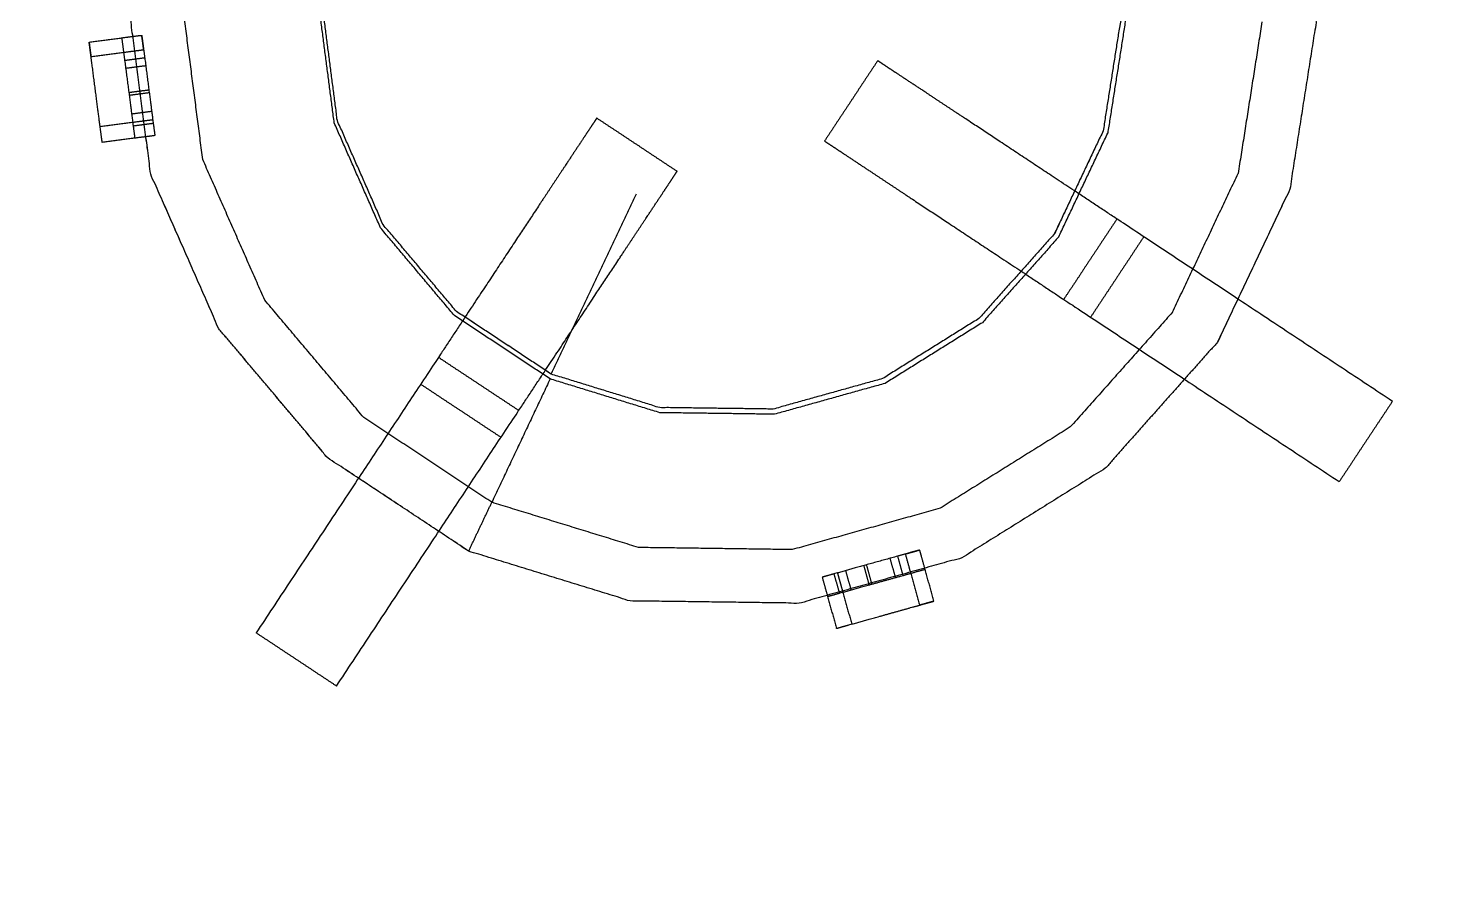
# Model space of a CAD drawing. Header units: millimetres. Extents: x 3429 to 24139, y -631 to 9878.
# Drawn here: x 8337.69 to 8356.01, y 3332.45 to 3343.62 of the extents above; entities that cross this region are included whole.
import ezdxf

# ---------------------------------------------------------------- set-up
doc = ezdxf.new("R2010")
doc.units = ezdxf.units.MM
for name, color, linetype, lineweight in [('multid_gorunus_3', 23, 'Continuous', 13), ('multid_gorunus_4', 15, 'Continuous', 9), ('multid_gorunus_5', 193, 'Continuous', 5), ('multid_gorunus_6', 54, 'Continuous', 0)]:
    doc.layers.add(name, color=color, linetype=linetype, lineweight=lineweight)

# ---------------------------------------------------------------- blocks, each defined once
blk = doc.blocks.new('grup-2')
at = {"layer": 'multid_gorunus_3', "lineweight": -3}
for points in [[(2107.54, 5844.574), (2107.91, 5844.617), (2108.28, 5844.66), (2142.551, 5844.684), (2176.823, 5844.708), (2177.193, 5844.666), (2177.563, 5844.623), (2177.903, 5844.502), (2178.242, 5844.381), (2178.542, 5844.19), (2178.842, 5844), (2179.092, 5843.75), (2179.343, 5843.5), (2179.533, 5843.2), (2179.724, 5842.901), (2179.846, 5842.561), (2179.968, 5842.222), (2180.011, 5841.852), (2180.054, 5841.482), (2180.066, 5824.71), (2180.102, 5772.939), (2180.06, 5772.569), (2180.017, 5772.199), (2179.896, 5771.859), (2179.775, 5771.52), (2179.584, 5771.22), (2179.394, 5770.92), (2179.144, 5770.67), (2178.894, 5770.419), (2178.594, 5770.228), (2178.295, 5770.038), (2177.955, 5769.916), (2177.615, 5769.794), (2177.246, 5769.751), (2176.876, 5769.708), (2142.604, 5769.684), (2108.333, 5769.66), (2107.963, 5769.702), (2107.593, 5769.745), (2107.253, 5769.866), (2106.914, 5769.987), (2106.614, 5770.178), (2106.314, 5770.368), (2106.063, 5770.618), (2105.813, 5770.868), (2105.622, 5771.168), (2105.432, 5771.467), (2105.31, 5771.807), (2105.188, 5772.146), (2105.145, 5772.516), (2105.102, 5772.886), (2105.066, 5824.657), (2105.054, 5841.429), (2105.096, 5841.799), (2105.139, 5842.169), (2105.26, 5842.509), (2105.381, 5842.848), (2105.572, 5843.148), (2105.762, 5843.448), (2106.012, 5843.698), (2106.262, 5843.949), (2106.562, 5844.139), (2106.861, 5844.33), (2107.201, 5844.452), (2107.54, 5844.574)], [(2107.54, 5844.574), (2107.91, 5844.617), (2108.28, 5844.66), (2142.551, 5844.684), (2176.823, 5844.708), (2177.193, 5844.666), (2177.563, 5844.623), (2177.903, 5844.502), (2178.242, 5844.381), (2178.542, 5844.19), (2178.842, 5844), (2179.092, 5843.75), (2179.343, 5843.5), (2179.533, 5843.2), (2179.724, 5842.901), (2179.846, 5842.561), (2179.968, 5842.222), (2180.011, 5841.852), (2180.054, 5841.482), (2180.066, 5824.71), (2180.102, 5772.939), (2180.06, 5772.569), (2180.017, 5772.199), (2179.896, 5771.859), (2179.775, 5771.52), (2179.584, 5771.22), (2179.394, 5770.92), (2179.144, 5770.67), (2178.894, 5770.419), (2178.594, 5770.228), (2178.295, 5770.038), (2177.955, 5769.916), (2177.615, 5769.794), (2177.246, 5769.751), (2176.876, 5769.708), (2142.604, 5769.684), (2108.333, 5769.66), (2107.963, 5769.702), (2107.593, 5769.745), (2107.253, 5769.866), (2106.914, 5769.987), (2106.614, 5770.178), (2106.314, 5770.368), (2106.063, 5770.618), (2105.813, 5770.868), (2105.622, 5771.168), (2105.432, 5771.467), (2105.31, 5771.807), (2105.188, 5772.146), (2105.145, 5772.516), (2105.102, 5772.886), (2105.066, 5824.657), (2105.054, 5841.429), (2105.096, 5841.799), (2105.139, 5842.169), (2105.26, 5842.509), (2105.381, 5842.848), (2105.572, 5843.148), (2105.762, 5843.448), (2106.012, 5843.698), (2106.262, 5843.949), (2106.562, 5844.139), (2106.861, 5844.33), (2107.201, 5844.452), (2107.54, 5844.574)], [(2108.282, 5844.16), (2107.97, 5844.123), (2107.657, 5844.087), (2107.37, 5843.984), (2107.083, 5843.881), (2106.829, 5843.719), (2106.576, 5843.558), (2106.365, 5843.346), (2106.153, 5843.135), (2105.992, 5842.881), (2105.831, 5842.627), (2105.728, 5842.34), (2105.626, 5842.053), (2105.59, 5841.74), (2105.554, 5841.427), (2105.566, 5824.658), (2105.602, 5772.888), (2105.638, 5772.576), (2105.675, 5772.263), (2105.778, 5771.976), (2105.881, 5771.689), (2106.042, 5771.435), (2106.204, 5771.182), (2106.416, 5770.971), (2106.627, 5770.759), (2106.881, 5770.598), (2107.135, 5770.437), (2107.422, 5770.334), (2107.709, 5770.232), (2108.022, 5770.196), (2108.335, 5770.16), (2142.604, 5770.184), (2176.873, 5770.208), (2177.186, 5770.244), (2177.499, 5770.281), (2177.786, 5770.384), (2178.073, 5770.487), (2178.326, 5770.648), (2178.58, 5770.81), (2178.791, 5771.022), (2179.003, 5771.233), (2179.164, 5771.487), (2179.325, 5771.741), (2179.428, 5772.028), (2179.53, 5772.315), (2179.566, 5772.628), (2179.602, 5772.941), (2179.566, 5824.71), (2179.554, 5841.479), (2179.517, 5841.792), (2179.481, 5842.105), (2179.378, 5842.392), (2179.275, 5842.679), (2179.113, 5842.932), (2178.952, 5843.186), (2178.74, 5843.397), (2178.529, 5843.609), (2178.275, 5843.77), (2178.021, 5843.931), (2177.734, 5844.034), (2177.447, 5844.136), (2177.134, 5844.172), (2176.821, 5844.208), (2142.552, 5844.184), (2108.282, 5844.16)], [(2108.282, 5844.16), (2107.97, 5844.123), (2107.657, 5844.087), (2107.37, 5843.984), (2107.083, 5843.881), (2106.829, 5843.719), (2106.576, 5843.558), (2106.365, 5843.346), (2106.153, 5843.135), (2105.992, 5842.881), (2105.831, 5842.627), (2105.728, 5842.34), (2105.626, 5842.053), (2105.59, 5841.74), (2105.554, 5841.427), (2105.566, 5824.658), (2105.602, 5772.888), (2105.638, 5772.576), (2105.675, 5772.263), (2105.778, 5771.976), (2105.881, 5771.689), (2106.042, 5771.435), (2106.204, 5771.182), (2106.416, 5770.971), (2106.627, 5770.759), (2106.881, 5770.598), (2107.135, 5770.437), (2107.422, 5770.334), (2107.709, 5770.232), (2108.022, 5770.196), (2108.335, 5770.16), (2142.604, 5770.184), (2176.873, 5770.208), (2177.186, 5770.244), (2177.499, 5770.281), (2177.786, 5770.384), (2178.073, 5770.487), (2178.326, 5770.648), (2178.58, 5770.81), (2178.791, 5771.022), (2179.003, 5771.233), (2179.164, 5771.487), (2179.325, 5771.741), (2179.428, 5772.028), (2179.53, 5772.315), (2179.566, 5772.628), (2179.602, 5772.941), (2179.566, 5824.71), (2179.554, 5841.479), (2179.517, 5841.792), (2179.481, 5842.105), (2179.378, 5842.392), (2179.275, 5842.679), (2179.113, 5842.932), (2178.952, 5843.186), (2178.74, 5843.397), (2178.529, 5843.609), (2178.275, 5843.77), (2178.021, 5843.931), (2177.734, 5844.034), (2177.447, 5844.136), (2177.134, 5844.172), (2176.821, 5844.208), (2142.552, 5844.184), (2108.282, 5844.16)]]:
    blk.add_open_spline(points, degree=2, knots=[-16, -16, -16, -15, -15, -14, -14, -13, -13, -12, -12, -11, -11, -10, -10, -9, -9, -8, -8, -7, -7, -6, -6, -5, -5, -4, -4, -3, -3, -2, -2, -1, -1, 0, 0, 1, 1, 2, 2, 3, 3, 4, 4, 5, 5, 6, 6, 7, 7, 8, 8, 9, 9, 10, 10, 11, 11, 12, 12, 13, 13, 14, 14, 15, 15, 16, 16, 16], dxfattribs=at)
at = {"layer": 'multid_gorunus_4', "lineweight": -3}
blk.add_open_spline([(2156.022, 5825.41), (2157.253, 5824.515), (2158.483, 5823.62), (2159.572, 5822.559), (2160.662, 5821.497), (2161.59, 5820.292), (2162.519, 5819.087), (2163.265, 5817.761), (2164.011, 5816.436), (2164.562, 5815.018), (2165.114, 5813.6), (2165.456, 5812.118), (2165.799, 5810.636), (2165.928, 5809.12), (2166.058, 5807.604), (2165.969, 5806.086), (2165.88, 5804.567), (2165.577, 5803.076), (2165.274, 5801.585), (2164.761, 5800.153), (2164.248, 5798.721), (2163.538, 5797.376), (2162.827, 5796.031), (2161.931, 5794.802), (2161.036, 5793.572), (2159.975, 5792.482), (2158.914, 5791.391), (2157.708, 5790.464), (2156.502, 5789.536), (2155.177, 5788.789), (2153.852, 5788.042), (2152.434, 5787.492), (2151.016, 5786.942), (2149.534, 5786.598), (2148.052, 5786.254), (2146.536, 5786.126), (2145.02, 5785.998), (2143.502, 5786.085), (2141.983, 5786.173), (2140.492, 5786.477), (2139.002, 5786.781), (2137.569, 5787.293), (2136.137, 5787.805), (2134.792, 5788.516), (2133.448, 5789.228), (2132.218, 5790.123), (2130.987, 5791.018), (2129.898, 5792.079), (2128.808, 5793.141), (2127.88, 5794.346), (2126.952, 5795.551), (2126.205, 5796.877), (2125.459, 5798.202), (2124.908, 5799.62), (2124.357, 5801.038), (2124.014, 5802.52), (2123.671, 5804.002), (2123.542, 5805.518), (2123.413, 5807.034), (2123.501, 5808.552), (2123.59, 5810.071), (2123.893, 5811.562), (2124.196, 5813.053), (2124.709, 5814.485), (2125.222, 5815.917), (2125.933, 5817.262), (2126.643, 5818.607), (2127.539, 5819.836), (2128.435, 5821.066), (2129.496, 5822.156), (2130.556, 5823.247), (2131.762, 5824.174), (2132.968, 5825.101), (2134.293, 5825.849), (2135.618, 5826.596), (2137.036, 5827.146), (2138.455, 5827.696), (2139.936, 5828.04), (2141.418, 5828.384), (2142.934, 5828.512), (2144.45, 5828.64), (2145.969, 5828.553), (2147.487, 5828.465), (2148.978, 5828.161), (2150.468, 5827.857), (2151.901, 5827.345), (2153.333, 5826.833), (2154.678, 5826.121), (2156.022, 5825.41)], degree=2, knots=[30, 30, 30, 31, 31, 32, 32, 33, 33, 34, 34, 35, 35, 36, 36, 37, 37, 38, 38, 39, 39, 40, 40, 41, 41, 42, 42, 43, 43, 44, 44, 45, 45, 46, 46, 47, 47, 48, 48, 49, 49, 50, 50, 51, 51, 52, 52, 53, 53, 54, 54, 55, 55, 56, 56, 57, 57, 58, 58, 59, 59, 60, 60, 61, 61, 62, 62, 63, 63, 64, 64, 65, 65, 66, 66, 67, 67, 68, 68, 69, 69, 70, 70, 71, 71, 72, 72, 73, 73, 74, 74, 74], dxfattribs=at)
blk.add_open_spline([(2156.022, 5825.41), (2157.253, 5824.515), (2158.483, 5823.62), (2159.572, 5822.559), (2160.662, 5821.497), (2161.59, 5820.292), (2162.519, 5819.087), (2163.265, 5817.761), (2164.011, 5816.436), (2164.562, 5815.018), (2165.114, 5813.6), (2165.456, 5812.118), (2165.799, 5810.636), (2165.928, 5809.12), (2166.058, 5807.604), (2165.969, 5806.086), (2165.88, 5804.567), (2165.577, 5803.076), (2165.274, 5801.585), (2164.761, 5800.153), (2164.248, 5798.721), (2163.538, 5797.376), (2162.827, 5796.031), (2161.931, 5794.802), (2161.036, 5793.572), (2159.975, 5792.482), (2158.914, 5791.391), (2157.708, 5790.464), (2156.502, 5789.536), (2155.177, 5788.789), (2153.852, 5788.042), (2152.434, 5787.492), (2151.016, 5786.942), (2149.534, 5786.598), (2148.052, 5786.254), (2146.536, 5786.126), (2145.02, 5785.998), (2143.502, 5786.085), (2141.983, 5786.173), (2140.492, 5786.477), (2139.002, 5786.781), (2137.569, 5787.293), (2136.137, 5787.805), (2134.792, 5788.516), (2133.448, 5789.228), (2132.218, 5790.123), (2130.987, 5791.018), (2129.898, 5792.079), (2128.808, 5793.141), (2127.88, 5794.346), (2126.952, 5795.551), (2126.205, 5796.877), (2125.459, 5798.202), (2124.908, 5799.62), (2124.357, 5801.038), (2124.014, 5802.52), (2123.671, 5804.002), (2123.542, 5805.518), (2123.413, 5807.034), (2123.501, 5808.552), (2123.59, 5810.071), (2123.893, 5811.562), (2124.196, 5813.053), (2124.709, 5814.485), (2125.222, 5815.917), (2125.933, 5817.262), (2126.643, 5818.607), (2127.539, 5819.836), (2128.435, 5821.066), (2129.496, 5822.156), (2130.556, 5823.247), (2131.762, 5824.174), (2132.968, 5825.101), (2134.293, 5825.849), (2135.618, 5826.596), (2137.036, 5827.146), (2138.455, 5827.696), (2139.936, 5828.04), (2141.418, 5828.384), (2142.934, 5828.512), (2144.45, 5828.64), (2145.969, 5828.553), (2147.487, 5828.465), (2148.978, 5828.161), (2150.468, 5827.857), (2151.901, 5827.345), (2153.333, 5826.833), (2154.678, 5826.121), (2156.022, 5825.41)], degree=2, knots=[30, 30, 30, 31, 31, 32, 32, 33, 33, 34, 34, 35, 35, 36, 36, 37, 37, 38, 38, 39, 39, 40, 40, 41, 41, 42, 42, 43, 43, 44, 44, 45, 45, 46, 46, 47, 47, 48, 48, 49, 49, 50, 50, 51, 51, 52, 52, 53, 53, 54, 54, 55, 55, 56, 56, 57, 57, 58, 58, 59, 59, 60, 60, 61, 61, 62, 62, 63, 63, 64, 64, 65, 65, 66, 66, 67, 67, 68, 68, 69, 69, 70, 70, 71, 71, 72, 72, 73, 73, 74, 74, 74], dxfattribs=at)
at = {"layer": 'multid_gorunus_5', "lineweight": -3}
for points, knots in [([(2153.085, 5806.906), (2152.875, 5806.933), (2152.665, 5806.961), (2152.536, 5806.978), (2152.407, 5806.994), (2152.388, 5806.848), (2152.368, 5806.701), (2152.339, 5806.477), (2152.31, 5806.253), (2152.284, 5806.055), (2152.259, 5805.858), (2152.248, 5805.78), (2152.238, 5805.702)], [33, 33, 33, 34, 34, 35, 35, 36, 36, 37, 37, 38, 38, 39, 39, 39]), ([(2153.085, 5806.906), (2152.875, 5806.933), (2152.665, 5806.961), (2152.536, 5806.978), (2152.407, 5806.994), (2152.388, 5806.848), (2152.368, 5806.701), (2152.339, 5806.477), (2152.31, 5806.253), (2152.284, 5806.055), (2152.259, 5805.858), (2152.248, 5805.78), (2152.238, 5805.702)], [33, 33, 33, 34, 34, 35, 35, 36, 36, 37, 37, 38, 38, 39, 39, 39]), ([(2152.665, 5806.961), (2152.646, 5806.814), (2152.627, 5806.668), (2152.598, 5806.443), (2152.568, 5806.219), (2152.543, 5806.022), (2152.517, 5805.824), (2152.507, 5805.746), (2152.497, 5805.669)], [0, 0, 0, 1, 1, 2, 2, 3, 3, 4, 4, 4]), ([(2152.665, 5806.961), (2152.646, 5806.814), (2152.627, 5806.668), (2152.598, 5806.443), (2152.568, 5806.219), (2152.543, 5806.022), (2152.517, 5805.824), (2152.507, 5805.746), (2152.497, 5805.669)], [0, 0, 0, 1, 1, 2, 2, 3, 3, 4, 4, 4]), ([(2152.916, 5805.614), (2152.926, 5805.692), (2152.937, 5805.77), (2152.962, 5805.967), (2152.988, 5806.164), (2153.017, 5806.389), (2153.046, 5806.613), (2153.066, 5806.76), (2153.085, 5806.906)], [9, 9, 9, 10, 10, 11, 11, 12, 12, 13, 13, 13]), ([(2152.916, 5805.614), (2152.926, 5805.692), (2152.937, 5805.77), (2152.962, 5805.967), (2152.988, 5806.164), (2153.017, 5806.389), (2153.046, 5806.613), (2153.066, 5806.76), (2153.085, 5806.906)], [9, 9, 9, 10, 10, 11, 11, 12, 12, 13, 13, 13]), ([(2152.382, 5806.804), (2152.511, 5806.788), (2152.64, 5806.771), (2152.85, 5806.743), (2153.06, 5806.716)], [1, 1, 1, 2, 2, 3, 3, 3]), ([(2152.382, 5806.804), (2152.511, 5806.788), (2152.64, 5806.771), (2152.85, 5806.743), (2153.06, 5806.716)], [1, 1, 1, 2, 2, 3, 3, 3]), ([(2136.301, 5802.28), (2137.275, 5802.925), (2138.249, 5803.569), (2139.049, 5804.099), (2139.849, 5804.628), (2140.254, 5804.896), (2140.659, 5805.164), (2141.004, 5805.392), (2141.349, 5805.621), (2141.633, 5805.808), (2141.916, 5805.996), (2142.137, 5806.142), (2142.358, 5806.289), (2142.517, 5806.393), (2142.675, 5806.498), (2142.771, 5806.561), (2142.866, 5806.624), (2142.898, 5806.645), (2142.929, 5806.666)], [6, 6, 6, 7, 7, 8, 8, 9, 9, 10, 10, 11, 11, 12, 12, 13, 13, 14, 14, 15, 15, 15]), ([(2136.301, 5802.28), (2137.275, 5802.925), (2138.249, 5803.569), (2139.049, 5804.099), (2139.849, 5804.628), (2140.254, 5804.896), (2140.659, 5805.164), (2141.004, 5805.392), (2141.349, 5805.621), (2141.633, 5805.808), (2141.916, 5805.996), (2142.137, 5806.142), (2142.358, 5806.289), (2142.517, 5806.393), (2142.675, 5806.498), (2142.771, 5806.561), (2142.866, 5806.624), (2142.898, 5806.645), (2142.929, 5806.666)], [6, 6, 6, 7, 7, 8, 8, 9, 9, 10, 10, 11, 11, 12, 12, 13, 13, 14, 14, 15, 15, 15]), ([(2142.929, 5806.666), (2143.101, 5806.408), (2143.272, 5806.149), (2143.443, 5805.89), (2143.614, 5805.632)], [0, 0, 0, 1, 1, 2, 2, 2]), ([(2142.929, 5806.666), (2143.101, 5806.408), (2143.272, 5806.149), (2143.443, 5805.89), (2143.614, 5805.632)], [0, 0, 0, 1, 1, 2, 2, 2]), ([(2145.513, 5805.242), (2145.772, 5805.413), (2146.031, 5805.585), (2146.289, 5805.756), (2146.548, 5805.927)], [0, 0, 0, 1, 1, 2, 2, 2]), ([(2145.513, 5805.242), (2145.772, 5805.413), (2146.031, 5805.585), (2146.289, 5805.756), (2146.548, 5805.927)], [0, 0, 0, 1, 1, 2, 2, 2]), ([(2146.548, 5805.927), (2146.569, 5805.895), (2146.59, 5805.863), (2146.653, 5805.768), (2146.716, 5805.673), (2146.821, 5805.514), (2146.926, 5805.356), (2147.072, 5805.135), (2147.219, 5804.913), (2147.406, 5804.63), (2147.594, 5804.347), (2147.822, 5804.002), (2148.05, 5803.657), (2148.318, 5803.252), (2148.586, 5802.846), (2149.116, 5802.047), (2149.645, 5801.247), (2150.289, 5800.273), (2150.934, 5799.299)], [-2, -2, -2, -1, -1, 0, 0, 1, 1, 2, 2, 3, 3, 4, 4, 5, 5, 6, 6, 7, 7, 7]), ([(2146.548, 5805.927), (2146.569, 5805.895), (2146.59, 5805.863), (2146.653, 5805.768), (2146.716, 5805.673), (2146.821, 5805.514), (2146.926, 5805.356), (2147.072, 5805.135), (2147.219, 5804.913), (2147.406, 5804.63), (2147.594, 5804.347), (2147.822, 5804.002), (2148.05, 5803.657), (2148.318, 5803.252), (2148.586, 5802.846), (2149.116, 5802.047), (2149.645, 5801.247), (2150.289, 5800.273), (2150.934, 5799.299)], [-2, -2, -2, -1, -1, 0, 0, 1, 1, 2, 2, 3, 3, 4, 4, 5, 5, 6, 6, 7, 7, 7]), ([(2152.265, 5805.904), (2152.394, 5805.887), (2152.523, 5805.871), (2152.733, 5805.843), (2152.943, 5805.816)], [0, 0, 0, 1, 1, 2, 2, 2]), ([(2152.265, 5805.904), (2152.394, 5805.887), (2152.523, 5805.871), (2152.733, 5805.843), (2152.943, 5805.816)], [0, 0, 0, 1, 1, 2, 2, 2]), ([(2143.614, 5805.632), (2143.582, 5805.611), (2143.551, 5805.59), (2143.455, 5805.527), (2143.36, 5805.464), (2143.202, 5805.359), (2143.043, 5805.254), (2142.822, 5805.107), (2142.601, 5804.961), (2142.317, 5804.773), (2142.034, 5804.586), (2141.689, 5804.358), (2141.344, 5804.13), (2140.939, 5803.861), (2140.534, 5803.593), (2139.734, 5803.064), (2138.934, 5802.535), (2137.96, 5801.89), (2136.986, 5801.246)], [-2, -2, -2, -1, -1, 0, 0, 1, 1, 2, 2, 3, 3, 4, 4, 5, 5, 6, 6, 7, 7, 7]), ([(2143.614, 5805.632), (2143.582, 5805.611), (2143.551, 5805.59), (2143.455, 5805.527), (2143.36, 5805.464), (2143.202, 5805.359), (2143.043, 5805.254), (2142.822, 5805.107), (2142.601, 5804.961), (2142.317, 5804.773), (2142.034, 5804.586), (2141.689, 5804.358), (2141.344, 5804.13), (2140.939, 5803.861), (2140.534, 5803.593), (2139.734, 5803.064), (2138.934, 5802.535), (2137.96, 5801.89), (2136.986, 5801.246)], [-2, -2, -2, -1, -1, 0, 0, 1, 1, 2, 2, 3, 3, 4, 4, 5, 5, 6, 6, 7, 7, 7]), ([(2152.238, 5805.702), (2152.367, 5805.685), (2152.497, 5805.669), (2152.707, 5805.641), (2152.916, 5805.614)], [0, 0, 0, 1, 1, 2, 2, 2]), ([(2152.238, 5805.702), (2152.367, 5805.685), (2152.497, 5805.669), (2152.707, 5805.641), (2152.916, 5805.614)], [0, 0, 0, 1, 1, 2, 2, 2]), ([(2149.899, 5798.614), (2149.255, 5799.588), (2148.61, 5800.562), (2148.081, 5801.362), (2147.552, 5802.162), (2147.284, 5802.567), (2147.015, 5802.972), (2146.787, 5803.317), (2146.559, 5803.662), (2146.371, 5803.945), (2146.184, 5804.229), (2146.038, 5804.45), (2145.891, 5804.671), (2145.786, 5804.83), (2145.681, 5804.988), (2145.618, 5805.083), (2145.555, 5805.179), (2145.534, 5805.21), (2145.513, 5805.242)], [6, 6, 6, 7, 7, 8, 8, 9, 9, 10, 10, 11, 11, 12, 12, 13, 13, 14, 14, 15, 15, 15]), ([(2149.899, 5798.614), (2149.255, 5799.588), (2148.61, 5800.562), (2148.081, 5801.362), (2147.552, 5802.162), (2147.284, 5802.567), (2147.015, 5802.972), (2146.787, 5803.317), (2146.559, 5803.662), (2146.371, 5803.945), (2146.184, 5804.229), (2146.038, 5804.45), (2145.891, 5804.671), (2145.786, 5804.83), (2145.681, 5804.988), (2145.618, 5805.083), (2145.555, 5805.179), (2145.534, 5805.21), (2145.513, 5805.242)], [6, 6, 6, 7, 7, 8, 8, 9, 9, 10, 10, 11, 11, 12, 12, 13, 13, 14, 14, 15, 15, 15]), ([(2139.849, 5804.628), (2140.02, 5804.369), (2140.191, 5804.111), (2140.362, 5803.852), (2140.534, 5803.593)], [0, 0, 0, 1, 1, 2, 2, 2]), ([(2139.849, 5804.628), (2140.02, 5804.369), (2140.191, 5804.111), (2140.362, 5803.852), (2140.534, 5803.593)], [0, 0, 0, 1, 1, 2, 2, 2]), ([(2139.503, 5804.399), (2139.674, 5804.14), (2139.845, 5803.882), (2140.016, 5803.623), (2140.188, 5803.364)], [0, 0, 0, 1, 1, 2, 2, 2]), ([(2139.503, 5804.399), (2139.674, 5804.14), (2139.845, 5803.882), (2140.016, 5803.623), (2140.188, 5803.364)], [0, 0, 0, 1, 1, 2, 2, 2]), ([(2147.552, 5802.162), (2147.81, 5802.333), (2148.069, 5802.504), (2148.328, 5802.675), (2148.586, 5802.846)], [0, 0, 0, 1, 1, 2, 2, 2]), ([(2147.552, 5802.162), (2147.81, 5802.333), (2148.069, 5802.504), (2148.328, 5802.675), (2148.586, 5802.846)], [0, 0, 0, 1, 1, 2, 2, 2]), ([(2147.781, 5801.816), (2148.039, 5801.987), (2148.298, 5802.158), (2148.557, 5802.329), (2148.815, 5802.5)], [0, 0, 0, 1, 1, 2, 2, 2]), ([(2147.781, 5801.816), (2148.039, 5801.987), (2148.298, 5802.158), (2148.557, 5802.329), (2148.815, 5802.5)], [0, 0, 0, 1, 1, 2, 2, 2]), ([(2136.301, 5802.28), (2136.473, 5802.022), (2136.644, 5801.763), (2136.815, 5801.504), (2136.986, 5801.246)], [0, 0, 0, 1, 1, 2, 2, 2]), ([(2136.301, 5802.28), (2136.473, 5802.022), (2136.644, 5801.763), (2136.815, 5801.504), (2136.986, 5801.246)], [0, 0, 0, 1, 1, 2, 2, 2]), ([(2142.206, 5799.707), (2142.262, 5799.911), (2142.319, 5800.115), (2142.354, 5800.24), (2142.389, 5800.366), (2142.532, 5800.326), (2142.674, 5800.286), (2142.892, 5800.225), (2143.11, 5800.165), (2143.301, 5800.111), (2143.493, 5800.058), (2143.569, 5800.037), (2143.644, 5800.015)], [33, 33, 33, 34, 34, 35, 35, 36, 36, 37, 37, 38, 38, 39, 39, 39]), ([(2142.206, 5799.707), (2142.262, 5799.911), (2142.319, 5800.115), (2142.354, 5800.24), (2142.389, 5800.366), (2142.532, 5800.326), (2142.674, 5800.286), (2142.892, 5800.225), (2143.11, 5800.165), (2143.301, 5800.111), (2143.493, 5800.058), (2143.569, 5800.037), (2143.644, 5800.015)], [33, 33, 33, 34, 34, 35, 35, 36, 36, 37, 37, 38, 38, 39, 39, 39]), ([(2142.574, 5800.314), (2142.539, 5800.189), (2142.504, 5800.063), (2142.447, 5799.859), (2142.39, 5799.656)], [1, 1, 1, 2, 2, 3, 3, 3]), ([(2142.574, 5800.314), (2142.539, 5800.189), (2142.504, 5800.063), (2142.447, 5799.859), (2142.39, 5799.656)], [1, 1, 1, 2, 2, 3, 3, 3]), ([(2142.319, 5800.115), (2142.462, 5800.075), (2142.604, 5800.035), (2142.822, 5799.974), (2143.04, 5799.914), (2143.231, 5799.86), (2143.423, 5799.807), (2143.499, 5799.786), (2143.574, 5799.764)], [0, 0, 0, 1, 1, 2, 2, 3, 3, 4, 4, 4]), ([(2142.319, 5800.115), (2142.462, 5800.075), (2142.604, 5800.035), (2142.822, 5799.974), (2143.04, 5799.914), (2143.231, 5799.86), (2143.423, 5799.807), (2143.499, 5799.786), (2143.574, 5799.764)], [0, 0, 0, 1, 1, 2, 2, 3, 3, 4, 4, 4]), ([(2143.448, 5800.07), (2143.413, 5799.945), (2143.378, 5799.819), (2143.321, 5799.615), (2143.264, 5799.412)], [0, 0, 0, 1, 1, 2, 2, 2]), ([(2143.448, 5800.07), (2143.413, 5799.945), (2143.378, 5799.819), (2143.321, 5799.615), (2143.264, 5799.412)], [0, 0, 0, 1, 1, 2, 2, 2]), ([(2143.644, 5800.015), (2143.609, 5799.89), (2143.574, 5799.764), (2143.518, 5799.561), (2143.461, 5799.357)], [0, 0, 0, 1, 1, 2, 2, 2]), ([(2143.644, 5800.015), (2143.609, 5799.89), (2143.574, 5799.764), (2143.518, 5799.561), (2143.461, 5799.357)], [0, 0, 0, 1, 1, 2, 2, 2]), ([(2143.461, 5799.357), (2143.385, 5799.378), (2143.309, 5799.399), (2143.118, 5799.453), (2142.926, 5799.506), (2142.708, 5799.567), (2142.49, 5799.628), (2142.348, 5799.667), (2142.206, 5799.707)], [9, 9, 9, 10, 10, 11, 11, 12, 12, 13, 13, 13]), ([(2143.461, 5799.357), (2143.385, 5799.378), (2143.309, 5799.399), (2143.118, 5799.453), (2142.926, 5799.506), (2142.708, 5799.567), (2142.49, 5799.628), (2142.348, 5799.667), (2142.206, 5799.707)], [9, 9, 9, 10, 10, 11, 11, 12, 12, 13, 13, 13]), ([(2149.899, 5798.614), (2150.158, 5798.785), (2150.417, 5798.957), (2150.675, 5799.128), (2150.934, 5799.299)], [0, 0, 0, 1, 1, 2, 2, 2]), ([(2149.899, 5798.614), (2150.158, 5798.785), (2150.417, 5798.957), (2150.675, 5799.128), (2150.934, 5799.299)], [0, 0, 0, 1, 1, 2, 2, 2])]:
    blk.add_open_spline(points, degree=2, knots=knots, dxfattribs=at)
for points in [[(2152.382, 5806.804), (2152.394, 5806.899), (2152.407, 5806.994)], [(2152.382, 5806.804), (2152.394, 5806.899), (2152.407, 5806.994)], [(2152.382, 5806.804), (2152.394, 5806.899), (2152.407, 5806.994)], [(2152.382, 5806.804), (2152.394, 5806.899), (2152.407, 5806.994)], [(2153.085, 5806.906), (2153.072, 5806.811), (2153.06, 5806.716)], [(2153.085, 5806.906), (2153.072, 5806.811), (2153.06, 5806.716)], [(2152.355, 5806.6), (2152.484, 5806.584), (2152.614, 5806.567)], [(2152.355, 5806.6), (2152.484, 5806.584), (2152.614, 5806.567)], [(2152.368, 5806.701), (2152.498, 5806.685), (2152.627, 5806.668)], [(2152.368, 5806.701), (2152.498, 5806.685), (2152.627, 5806.668)], [(2152.31, 5806.253), (2152.439, 5806.236), (2152.568, 5806.219)], [(2152.31, 5806.253), (2152.439, 5806.236), (2152.568, 5806.219)], [(2152.315, 5806.288), (2152.444, 5806.271), (2152.573, 5806.254)], [(2152.315, 5806.288), (2152.444, 5806.271), (2152.573, 5806.254)], [(2152.279, 5806.013), (2152.408, 5805.996), (2152.537, 5805.979)], [(2152.279, 5806.013), (2152.408, 5805.996), (2152.537, 5805.979)], [(2152.259, 5805.858), (2152.388, 5805.841), (2152.517, 5805.824)], [(2152.259, 5805.858), (2152.388, 5805.841), (2152.517, 5805.824)], [(2147.135, 5802.631), (2146.586, 5803.792), (2146.036, 5804.954)], [(2147.135, 5802.631), (2146.586, 5803.792), (2146.036, 5804.954)], [(2142.574, 5800.314), (2142.482, 5800.34), (2142.389, 5800.366)], [(2142.574, 5800.314), (2142.482, 5800.34), (2142.389, 5800.366)], [(2142.574, 5800.314), (2142.482, 5800.34), (2142.389, 5800.366)], [(2142.574, 5800.314), (2142.482, 5800.34), (2142.389, 5800.366)], [(2142.674, 5800.286), (2142.639, 5800.161), (2142.604, 5800.035)], [(2142.674, 5800.286), (2142.639, 5800.161), (2142.604, 5800.035)], [(2142.772, 5800.259), (2142.737, 5800.133), (2142.702, 5800.008)], [(2142.772, 5800.259), (2142.737, 5800.133), (2142.702, 5800.008)], [(2143.076, 5800.174), (2143.041, 5800.049), (2143.006, 5799.923)], [(2143.076, 5800.174), (2143.041, 5800.049), (2143.006, 5799.923)], [(2143.11, 5800.165), (2143.075, 5800.039), (2143.04, 5799.914)], [(2143.11, 5800.165), (2143.075, 5800.039), (2143.04, 5799.914)], [(2143.343, 5800.1), (2143.308, 5799.974), (2143.273, 5799.849)], [(2143.343, 5800.1), (2143.308, 5799.974), (2143.273, 5799.849)], [(2143.493, 5800.058), (2143.458, 5799.932), (2143.423, 5799.807)], [(2143.493, 5800.058), (2143.458, 5799.932), (2143.423, 5799.807)], [(2142.206, 5799.707), (2142.298, 5799.681), (2142.39, 5799.656)], [(2142.206, 5799.707), (2142.298, 5799.681), (2142.39, 5799.656)], [(2142.206, 5799.707), (2142.298, 5799.681), (2142.39, 5799.656)], [(2142.206, 5799.707), (2142.298, 5799.681), (2142.39, 5799.656)]]:
    blk.add_open_spline(points, degree=2, dxfattribs=at)
at = {"layer": 'multid_gorunus_6', "lineweight": -3}
for points, knots in [([(2145.915, 5814.842), (2146.963, 5814.549), (2148.011, 5814.257), (2148.933, 5813.681), (2149.856, 5813.105), (2150.58, 5812.292), (2151.303, 5811.48), (2151.768, 5810.496), (2152.233, 5809.513), (2152.403, 5808.438), (2152.572, 5807.364), (2152.431, 5806.285), (2152.291, 5805.206), (2151.852, 5804.211), (2151.414, 5803.215), (2150.712, 5802.384), (2150.011, 5801.552), (2149.104, 5800.952), (2148.197, 5800.351), (2147.157, 5800.031), (2146.117, 5799.71), (2145.03, 5799.696), (2143.942, 5799.681), (2142.894, 5799.974), (2141.846, 5800.266), (2140.923, 5800.842), (2140, 5801.418), (2139.277, 5802.231), (2138.554, 5803.043), (2138.088, 5804.027), (2137.623, 5805.01), (2137.454, 5806.085), (2137.285, 5807.159), (2137.425, 5808.238), (2137.566, 5809.317), (2138.004, 5810.312), (2138.443, 5811.308), (2139.144, 5812.139), (2139.846, 5812.971), (2140.753, 5813.571), (2141.66, 5814.172), (2142.7, 5814.492), (2143.739, 5814.813), (2144.827, 5814.827), (2145.915, 5814.842)], [-9, -9, -9, -8, -8, -7, -7, -6, -6, -5, -5, -4, -4, -3, -3, -2, -2, -1, -1, 0, 0, 1, 1, 2, 2, 3, 3, 4, 4, 5, 5, 6, 6, 7, 7, 8, 8, 9, 9, 10, 10, 11, 11, 12, 12, 13, 13, 13]), ([(2145.915, 5814.842), (2144.827, 5814.827), (2143.739, 5814.813), (2142.7, 5814.492), (2141.66, 5814.172), (2140.753, 5813.571), (2139.846, 5812.971), (2139.144, 5812.139), (2138.443, 5811.308), (2138.004, 5810.312), (2137.566, 5809.317), (2137.425, 5808.238), (2137.285, 5807.159), (2137.454, 5806.085), (2137.623, 5805.01), (2138.088, 5804.027), (2138.554, 5803.043)], [21, 21, 21, 22, 22, 23, 23, 24, 24, 25, 25, 26, 26, 27, 27, 28, 28, 29, 29, 29]), ([(2145.915, 5814.842), (2146.963, 5814.549), (2148.011, 5814.257), (2148.933, 5813.681), (2149.856, 5813.105), (2150.58, 5812.292), (2151.303, 5811.48), (2151.768, 5810.496), (2152.233, 5809.513), (2152.403, 5808.438), (2152.572, 5807.364), (2152.431, 5806.285), (2152.291, 5805.206), (2151.852, 5804.211), (2151.414, 5803.215), (2150.712, 5802.384), (2150.011, 5801.552), (2149.104, 5800.952), (2148.197, 5800.351), (2147.157, 5800.031), (2146.117, 5799.71), (2145.03, 5799.696), (2143.942, 5799.681), (2142.894, 5799.974), (2141.846, 5800.266), (2140.923, 5800.842), (2140, 5801.418), (2139.277, 5802.231), (2138.554, 5803.043), (2138.088, 5804.027), (2137.623, 5805.01), (2137.454, 5806.085), (2137.285, 5807.159), (2137.425, 5808.238), (2137.566, 5809.317), (2138.004, 5810.312), (2138.443, 5811.308), (2139.144, 5812.139), (2139.846, 5812.971), (2140.753, 5813.571), (2141.66, 5814.172), (2142.7, 5814.492), (2143.739, 5814.813), (2144.827, 5814.827), (2145.915, 5814.842)], [-9, -9, -9, -8, -8, -7, -7, -6, -6, -5, -5, -4, -4, -3, -3, -2, -2, -1, -1, 0, 0, 1, 1, 2, 2, 3, 3, 4, 4, 5, 5, 6, 6, 7, 7, 8, 8, 9, 9, 10, 10, 11, 11, 12, 12, 13, 13, 13]), ([(2145.915, 5814.842), (2144.827, 5814.827), (2143.739, 5814.813), (2142.7, 5814.492), (2141.66, 5814.172), (2140.753, 5813.571), (2139.846, 5812.971), (2139.144, 5812.139), (2138.443, 5811.308), (2138.004, 5810.312), (2137.566, 5809.317), (2137.425, 5808.238), (2137.285, 5807.159), (2137.454, 5806.085), (2137.623, 5805.01), (2138.088, 5804.027), (2138.554, 5803.043)], [21, 21, 21, 22, 22, 23, 23, 24, 24, 25, 25, 26, 26, 27, 27, 28, 28, 29, 29, 29]), ([(2145.601, 5812.372), (2146.306, 5812.176), (2147.01, 5811.979), (2147.63, 5811.592), (2148.251, 5811.205), (2148.737, 5810.659), (2149.223, 5810.112), (2149.536, 5809.451), (2149.849, 5808.79), (2149.963, 5808.068), (2150.076, 5807.345), (2149.982, 5806.62), (2149.888, 5805.895), (2149.593, 5805.226), (2149.298, 5804.556), (2148.826, 5803.997), (2148.355, 5803.438), (2147.745, 5803.035), (2147.135, 5802.631), (2146.436, 5802.416), (2145.737, 5802.2), (2145.006, 5802.19), (2144.275, 5802.181), (2143.57, 5802.377), (2142.866, 5802.574), (2142.245, 5802.961), (2141.625, 5803.348), (2141.139, 5803.894), (2140.652, 5804.441), (2140.34, 5805.102), (2140.027, 5805.763), (2139.913, 5806.485), (2139.799, 5807.208), (2139.894, 5807.933), (2139.988, 5808.658), (2140.283, 5809.327), (2140.578, 5809.997), (2141.05, 5810.556), (2141.521, 5811.115), (2142.131, 5811.518), (2142.741, 5811.922), (2143.44, 5812.137), (2144.139, 5812.353), (2144.87, 5812.363), (2145.601, 5812.372)], [-9, -9, -9, -8, -8, -7, -7, -6, -6, -5, -5, -4, -4, -3, -3, -2, -2, -1, -1, 0, 0, 1, 1, 2, 2, 3, 3, 4, 4, 5, 5, 6, 6, 7, 7, 8, 8, 9, 9, 10, 10, 11, 11, 12, 12, 13, 13, 13]), ([(2145.601, 5812.372), (2144.87, 5812.363), (2144.139, 5812.353), (2143.44, 5812.137), (2142.741, 5811.922), (2142.131, 5811.518), (2141.521, 5811.115), (2141.05, 5810.556), (2140.578, 5809.997), (2140.283, 5809.327), (2139.988, 5808.658), (2139.894, 5807.933), (2139.799, 5807.208), (2139.913, 5806.485), (2140.027, 5805.763), (2140.34, 5805.102), (2140.652, 5804.441)], [21, 21, 21, 22, 22, 23, 23, 24, 24, 25, 25, 26, 26, 27, 27, 28, 28, 29, 29, 29]), ([(2145.601, 5812.372), (2146.306, 5812.176), (2147.01, 5811.979), (2147.63, 5811.592), (2148.251, 5811.205), (2148.737, 5810.659), (2149.223, 5810.112), (2149.536, 5809.451), (2149.849, 5808.79), (2149.963, 5808.068), (2150.076, 5807.345), (2149.982, 5806.62), (2149.888, 5805.895), (2149.593, 5805.226), (2149.298, 5804.556), (2148.826, 5803.997), (2148.355, 5803.438), (2147.745, 5803.035), (2147.135, 5802.631), (2146.436, 5802.416), (2145.737, 5802.2), (2145.006, 5802.19), (2144.275, 5802.181), (2143.57, 5802.377), (2142.866, 5802.574), (2142.245, 5802.961), (2141.625, 5803.348), (2141.139, 5803.894), (2140.652, 5804.441), (2140.34, 5805.102), (2140.027, 5805.763), (2139.913, 5806.485), (2139.799, 5807.208), (2139.894, 5807.933), (2139.988, 5808.658), (2140.283, 5809.327), (2140.578, 5809.997), (2141.05, 5810.556), (2141.521, 5811.115), (2142.131, 5811.518), (2142.741, 5811.922), (2143.44, 5812.137), (2144.139, 5812.353), (2144.87, 5812.363), (2145.601, 5812.372)], [-9, -9, -9, -8, -8, -7, -7, -6, -6, -5, -5, -4, -4, -3, -3, -2, -2, -1, -1, 0, 0, 1, 1, 2, 2, 3, 3, 4, 4, 5, 5, 6, 6, 7, 7, 8, 8, 9, 9, 10, 10, 11, 11, 12, 12, 13, 13, 13]), ([(2145.601, 5812.372), (2144.87, 5812.363), (2144.139, 5812.353), (2143.44, 5812.137), (2142.741, 5811.922), (2142.131, 5811.518), (2141.521, 5811.115), (2141.05, 5810.556), (2140.578, 5809.997), (2140.283, 5809.327), (2139.988, 5808.658), (2139.894, 5807.933), (2139.799, 5807.208), (2139.913, 5806.485), (2140.027, 5805.763), (2140.34, 5805.102), (2140.652, 5804.441)], [21, 21, 21, 22, 22, 23, 23, 24, 24, 25, 25, 26, 26, 27, 27, 28, 28, 29, 29, 29]), ([(2148.197, 5800.351), (2149.104, 5800.952), (2150.011, 5801.552), (2150.712, 5802.384), (2151.414, 5803.215), (2151.852, 5804.211), (2152.291, 5805.206), (2152.431, 5806.285), (2152.572, 5807.364), (2152.403, 5808.438), (2152.233, 5809.513), (2151.768, 5810.496), (2151.303, 5811.48)], [34, 34, 34, 35, 35, 36, 36, 37, 37, 38, 38, 39, 39, 40, 40, 40]), ([(2148.197, 5800.351), (2149.104, 5800.952), (2150.011, 5801.552), (2150.712, 5802.384), (2151.414, 5803.215), (2151.852, 5804.211), (2152.291, 5805.206), (2152.431, 5806.285), (2152.572, 5807.364), (2152.403, 5808.438), (2152.233, 5809.513), (2151.768, 5810.496), (2151.303, 5811.48)], [34, 34, 34, 35, 35, 36, 36, 37, 37, 38, 38, 39, 39, 40, 40, 40]), ([(2147.135, 5802.631), (2147.745, 5803.035), (2148.355, 5803.438), (2148.826, 5803.997), (2149.298, 5804.556), (2149.593, 5805.226), (2149.888, 5805.895), (2149.982, 5806.62), (2150.076, 5807.345), (2149.963, 5808.068), (2149.849, 5808.79), (2149.536, 5809.451), (2149.223, 5810.112)], [34, 34, 34, 35, 35, 36, 36, 37, 37, 38, 38, 39, 39, 40, 40, 40]), ([(2147.135, 5802.631), (2147.745, 5803.035), (2148.355, 5803.438), (2148.826, 5803.997), (2149.298, 5804.556), (2149.593, 5805.226), (2149.888, 5805.895), (2149.982, 5806.62), (2150.076, 5807.345), (2149.963, 5808.068), (2149.849, 5808.79), (2149.536, 5809.451), (2149.223, 5810.112)], [34, 34, 34, 35, 35, 36, 36, 37, 37, 38, 38, 39, 39, 40, 40, 40])]:
    blk.add_open_spline(points, degree=2, knots=knots, dxfattribs=at)
for points in [[(2149.928, 5805.866), (2150.023, 5806.598), (2150.119, 5807.331)], [(2149.928, 5805.866), (2150.023, 5806.598), (2150.119, 5807.331)], [(2151.621, 5805.393), (2151.748, 5806.374), (2151.876, 5807.354)], [(2151.621, 5805.393), (2151.748, 5806.374), (2151.876, 5807.354)], [(2137.981, 5807.169), (2138.135, 5806.192), (2138.288, 5805.215)], [(2137.981, 5807.169), (2138.135, 5806.192), (2138.288, 5805.215)], [(2139.738, 5807.192), (2139.853, 5806.462), (2139.968, 5805.733)], [(2139.738, 5807.192), (2139.853, 5806.462), (2139.968, 5805.733)], [(2149.332, 5804.514), (2149.63, 5805.19), (2149.928, 5805.866)], [(2149.332, 5804.514), (2149.63, 5805.19), (2149.928, 5805.866)], [(2140.599, 5804.397), (2140.284, 5805.065), (2139.968, 5805.733)], [(2140.599, 5804.397), (2140.284, 5805.065), (2139.968, 5805.733)], [(2150.823, 5803.584), (2151.222, 5804.488), (2151.621, 5805.393)], [(2150.823, 5803.584), (2151.222, 5804.488), (2151.621, 5805.393)], [(2139.134, 5803.427), (2138.711, 5804.321), (2138.288, 5805.215)], [(2139.134, 5803.427), (2138.711, 5804.321), (2138.288, 5805.215)], [(2140.599, 5804.397), (2141.091, 5803.845), (2141.582, 5803.293)], [(2140.599, 5804.397), (2141.091, 5803.845), (2141.582, 5803.293)], [(2148.38, 5803.384), (2148.856, 5803.949), (2149.332, 5804.514)], [(2148.38, 5803.384), (2148.856, 5803.949), (2149.332, 5804.514)], [(2139.134, 5803.427), (2139.791, 5802.689), (2140.449, 5801.95)], [(2139.134, 5803.427), (2139.791, 5802.689), (2140.449, 5801.95)], [(2149.548, 5802.072), (2150.186, 5802.828), (2150.823, 5803.584)], [(2149.548, 5802.072), (2150.186, 5802.828), (2150.823, 5803.584)], [(2141.582, 5803.293), (2142.209, 5802.902), (2142.835, 5802.511)], [(2141.582, 5803.293), (2142.209, 5802.902), (2142.835, 5802.511)], [(2147.148, 5802.569), (2147.764, 5802.977), (2148.38, 5803.384)], [(2147.148, 5802.569), (2147.764, 5802.977), (2148.38, 5803.384)], [(2142.835, 5802.511), (2143.547, 5802.313), (2144.258, 5802.114)], [(2142.835, 5802.511), (2143.547, 5802.313), (2144.258, 5802.114)], [(2145.736, 5802.134), (2146.442, 5802.351), (2147.148, 5802.569)], [(2145.736, 5802.134), (2146.442, 5802.351), (2147.148, 5802.569)], [(2147.148, 5802.569), (2147.523, 5801.775), (2147.899, 5800.98)], [(2147.148, 5802.569), (2147.523, 5801.775), (2147.899, 5800.98)], [(2144.258, 5802.114), (2144.997, 5802.124), (2145.736, 5802.134)], [(2144.258, 5802.114), (2144.997, 5802.124), (2145.736, 5802.134)], [(2147.899, 5800.98), (2148.724, 5801.526), (2149.548, 5802.072)], [(2147.899, 5800.98), (2148.724, 5801.526), (2149.548, 5802.072)], [(2140.449, 5801.95), (2141.288, 5801.427), (2142.127, 5800.903)], [(2140.449, 5801.95), (2141.288, 5801.427), (2142.127, 5800.903)], [(2142.127, 5800.903), (2143.079, 5800.637), (2144.032, 5800.371)], [(2142.127, 5800.903), (2143.079, 5800.637), (2144.032, 5800.371)], [(2146.009, 5800.398), (2146.954, 5800.689), (2147.899, 5800.98)], [(2146.009, 5800.398), (2146.954, 5800.689), (2147.899, 5800.98)], [(2148.197, 5800.351), (2148.048, 5800.666), (2147.899, 5800.98)], [(2148.197, 5800.351), (2148.048, 5800.666), (2147.899, 5800.98)], [(2144.032, 5800.371), (2145.02, 5800.385), (2146.009, 5800.398)], [(2144.032, 5800.371), (2145.02, 5800.385), (2146.009, 5800.398)]]:
    blk.add_open_spline(points, degree=2, dxfattribs=at)

msp = doc.modelspace()

# ---------------------------------------------------------------- block references
at = {"xscale": -1}
msp.add_blockref('grup-2', (10491.554, -2463.465), dxfattribs=at)

doc.saveas('drawing.dxf')
